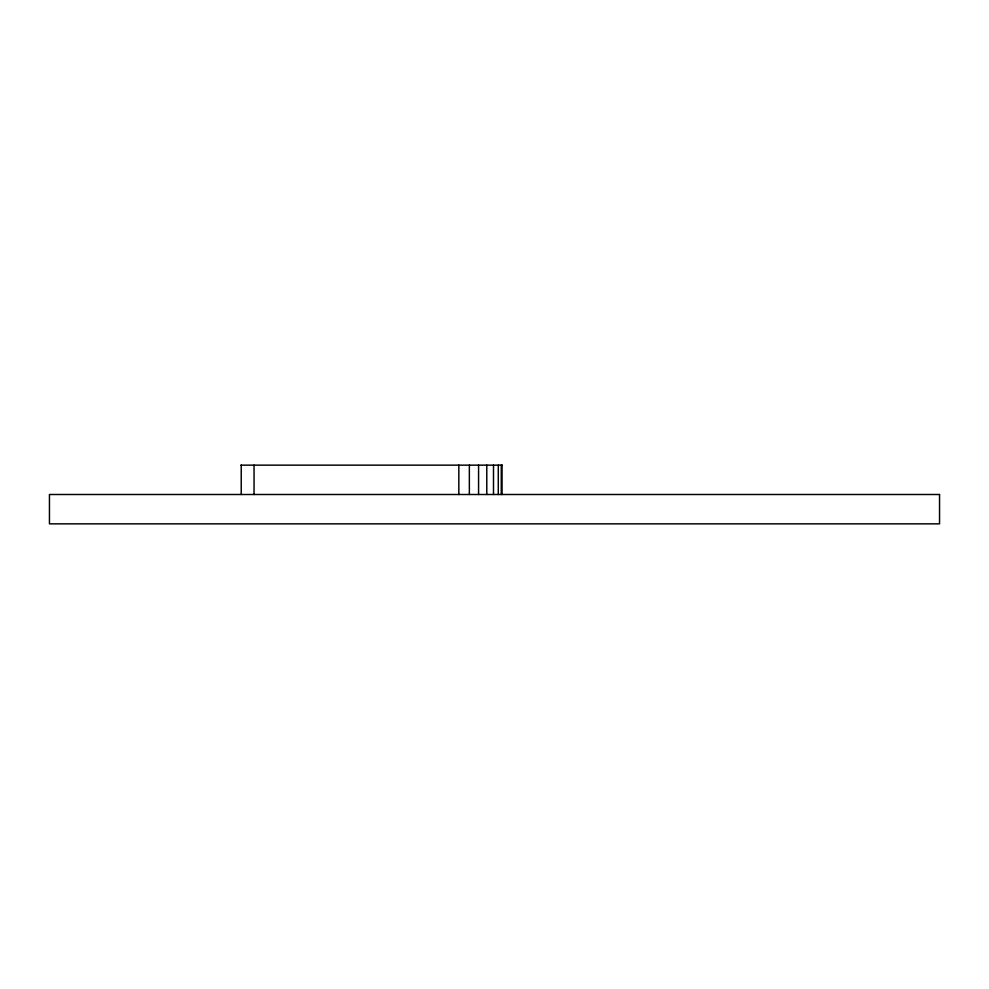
<?xml version="1.0" encoding="UTF-8"?>
<svg xmlns="http://www.w3.org/2000/svg" width="989" height="989" viewBox="0 0 989 989"><rect width="100%" height="100%" fill="white"/><g stroke="black" fill="none" stroke-linecap="round" stroke-linejoin="round"><path stroke-width="1.48" d="M240.933 465.151L502.35 465.151M502.041 465.151L502.041 494.5M501.275 465.151L501.275 494.5M498.283 465.151L498.283 494.5M493.499 465.151L493.499 494.5M486.786 465.151L486.786 494.5M478.577 465.151L478.577 494.5M469.355 465.151L469.355 494.5M458.822 465.151L458.822 494.5M254.049 465.151L254.049 494.5M241.229 465.151L241.229 494.5M939.55 494.5L49.45 494.5L49.45 523.849L939.55 523.849L939.55 494.5"/></g></svg>
